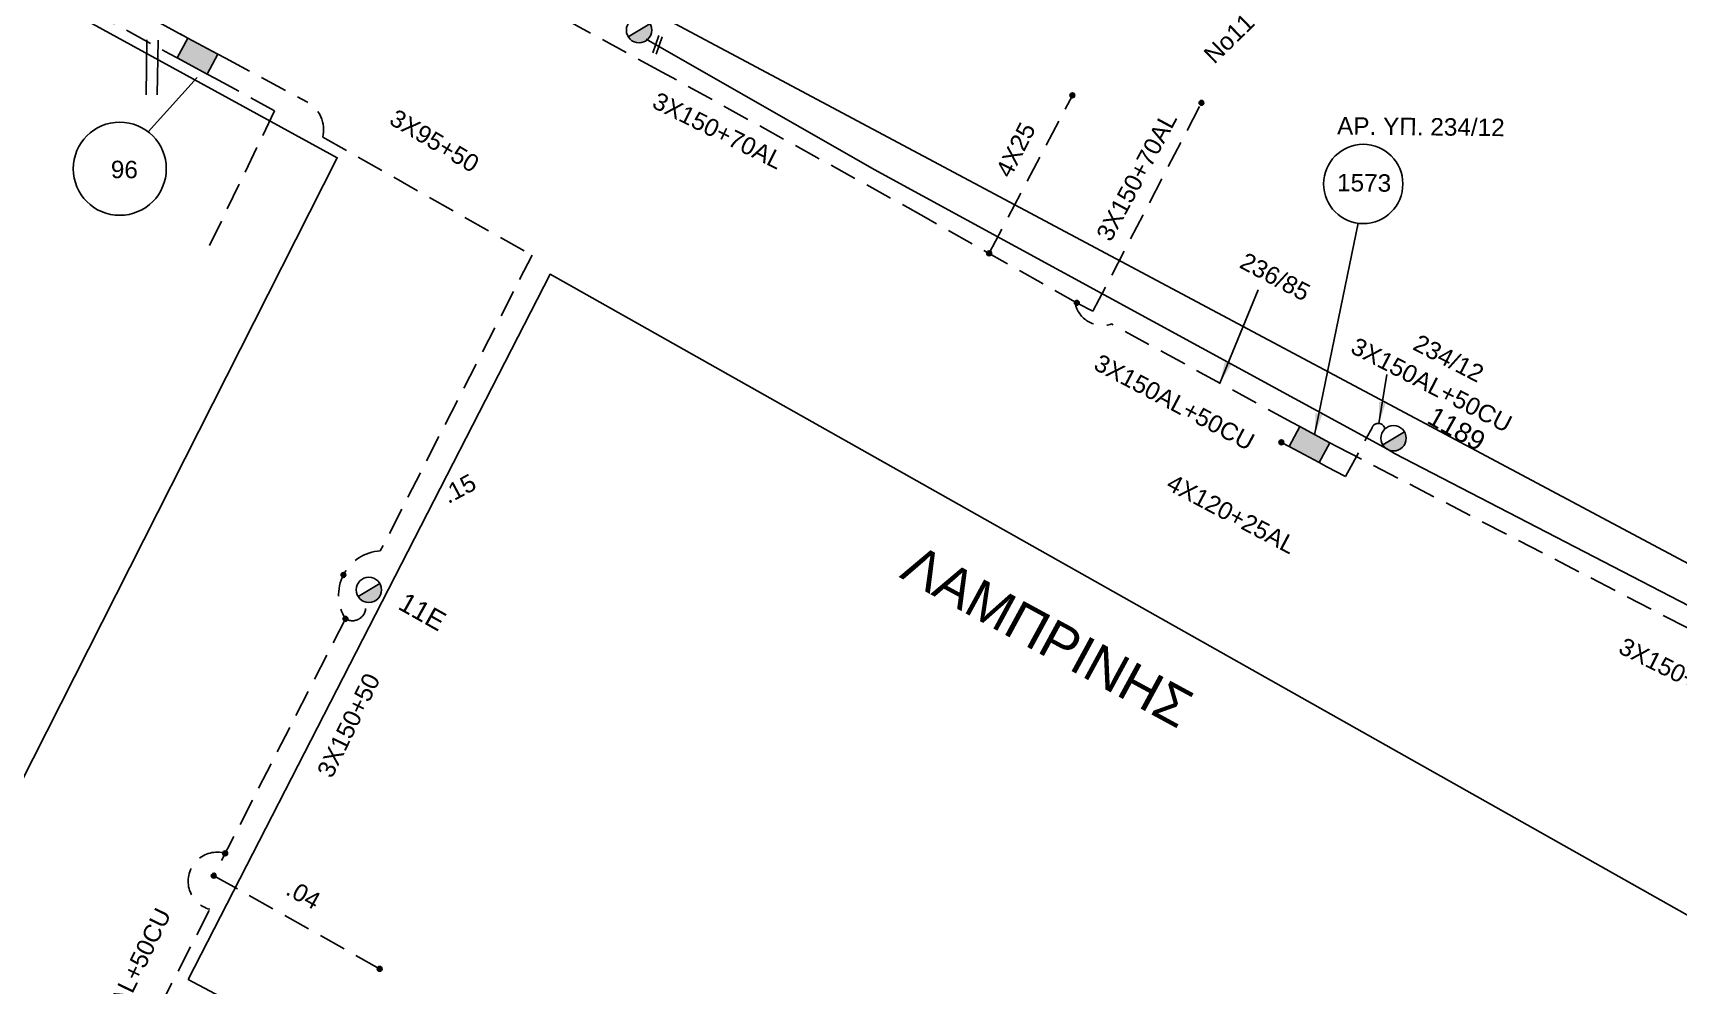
# Model space of a CAD drawing. Header units: millimetres. Extents: x 2662 to 4998, y 438 to 1235.
# Drawn here: x 4202.4 to 4279.3, y 1022 to 1066.5 of the extents above; entities that cross this region are included whole.
import ezdxf

# ---------------------------------------------------------------- set-up
doc = ezdxf.new("R2010")
doc.units = ezdxf.units.MM
doc.linetypes.add('DASHED', pattern=[19.05, 12.7, -6.35])
for name, color, linetype in [('Link Box 4 Διευθύνσεων', 7, 'Continuous'), ('Άγνωστα', 7, 'Continuous'), ('Επιγραφές - Σχήματα', 7, 'Continuous'), ('Καλώδια ΧΤ   3x150+50CU', 7, 'DASHED'), ('Καλώδια ΧΤ   3x150+70AL', 7, 'DASHED'), ('Καλώδια ΧΤ   3x150AL+50CU', 7, 'DASHED'), ('Μηχανική τομή', 7, 'Continuous'), ('Στύλος ΦΜ', 7, 'Continuous'), ('Στύλος ΦΜ @ 1', 7, 'Continuous'), ('Συνδέσεις', 7, 'Continuous'), ('Συνεστραμμενα ΧΤ  4Χ120+25 Al', 7, 'Continuous'), ('Τομή', 7, 'Continuous'), ('Υπόβαθρο ΔΕΗ', 7, 'Continuous'), ('Υπόγεια Καλώδια Δικτύου ΧΤ   .04', 7, 'DASHED'), ('Υπόγεια καλώδια Παροχών ΧΤ   4x25', 7, 'DASHED')]:
    doc.layers.add(name, color=color, linetype=linetype)
doc.styles.add('arial', font='ARIAL.TTF')
doc.styles.get("Standard").update_dxf_attribs({"font": 'ARIAL.TTF'})
doc.linetypes.add('SYN_LINE', pattern='A,0.5,-0.0001,["/\\/\\/\\/",Standard,S=0.1,R=0,X=0,Y=-0.05],-0.25', length=0.7501)
doc.dimstyles.new('ISO-25', dxfattribs={"dimtxt": 2.5, "dimasz": 2.5, "dimexe": 1.25, "dimexo": 0.625, "dimtad": 1, "dimtxsty": 'Standard', "dimcen": 2.5, "dimadec": 0, "dimazin": 0, "dimtfac": 1, "dimtmove": 0, "dimatfit": 3, "dimfxl": 1, "dimarcsym": 0})

# ---------------------------------------------------------------- blocks, each defined once
blk = doc.blocks.new('ΤΟΜΗ')
at = {"layer": 'Τομή', "ltscale": 40}
for p, q in [((-5.68, 0), (5.68, 0)), ((5.68, -2.33), (-5.68, -2.33))]:
    blk.add_line(p, q, dxfattribs=at)
blk = doc.blocks.new('ΜΗΧΑΝΙΚΗ ΤΟΜΗ')
at = {"layer": 'Μηχανική τομή', "ltscale": 40}
for p, q in [((-1.89, 0.78), (1.89, 0.78)), ((1.89, 0), (-1.89, 0))]:
    blk.add_line(p, q, dxfattribs=at)
blk = doc.blocks.new('ΥΠΑΡΧΩΝ ΤΣΙΜΕΝΤΕΝΙΟΣ ΣΤΥΛΟΣ')
at = {"layer": 'Στύλος ΦΜ'}
blk.add_hatch(color=7, dxfattribs=at).paths.add_polyline_path([(-1.29, -2.28, 0.574793), (2.62, 0, 0.268822), (1.3, 2.27)])
at = {"layer": 'Στύλος ΦΜ', "color": 7}
blk.add_line((-1.29, -2.28), (1.3, 2.27), dxfattribs=at)
blk.add_circle((0, 0), 2.62, dxfattribs=at)
at = {"layer": 'Στύλος ΦΜ', "flags": 4}
for tag, p in [('ΑΡΙΘΜΟΣ', (-4.68, 8.05)), ('ΤΥΠΟΣ', (-4.91, 3.03))]:
    blk.add_attdef(tag, p, '', height=4, dxfattribs=at)
blk = doc.blocks.new('LINK BOX 4 ΑΝΑΧΩΡΗΣΕΩΝ')
at = {"layer": 'Link Box 4 Διευθύνσεων', "ltscale": 40}
blk.add_hatch(color=256, dxfattribs=at).paths.add_polyline_path([(-3.54, 0), (-3.54, -4.67), (3.54, -4.67), (3.54, 0)])
for p, q in [((-3.54, 0), (-5.33, 0)), ((5.33, 0), (3.54, 0)), ((-3.54, -4.67), (-5.33, -4.67)), ((5.33, -4.67), (3.54, -4.67))]:
    blk.add_line(p, q, dxfattribs=at)
blk.add_lwpolyline([(-3.54, -4.67), (-3.54, 0), (3.54, 0), (3.54, -4.67)], close=True, dxfattribs=at)
blk = doc.blocks.new('_ΣΥΝΔΕΣΗ')
at = {"layer": 'Συνδέσεις', "linetype": 'SYN_LINE', "ltscale": 40}
blk.add_hatch(color=256, dxfattribs=at).paths.add_polyline_path([(0.5, -0.01, 1), (-0.5, -0.01, 1)])
at = {"layer": 'Συνδέσεις'}
blk.add_circle((0, -0.01), 0.5, dxfattribs=at)

msp = doc.modelspace()

# ---------------------------------------------------------------- linework, layer by layer
at = {"layer": 'Άγνωστα', "color": 85, "linetype": 'DASHED', "ltscale": 0.1}
msp.add_lwpolyline([(4211.419, 1065.302), (4215.221, 1063.263, -0.33915), (4215.962, 1061.612), (4225.741, 1056.101), (4218.65, 1042.285)], format="xyb", dxfattribs=at)
msp.add_lwpolyline([(4210.92, 1064.372), (4213.711, 1062.844), (4210.488, 1056.187)], dxfattribs=at)
at = {"layer": 'Επιγραφές - Σχήματα'}
msp.add_lwpolyline([(4207.792, 1061.873), (4210.082, 1064.4)], dxfattribs=at)
for centre, radius in [((4206.473, 1060.143), 2.175), ((4264.588, 1059.433), 1.852)]:
    msp.add_circle(centre, radius, dxfattribs=at)
at = {"layer": 'Καλώδια ΧΤ   3x150+50CU', "color": 85, "ltscale": 0.1}
msp.add_lwpolyline([(4203.831, 1011.493), (4204.129, 1011.674, 0.684733), (4203.985, 1012.483), (4210.68, 1025.541, -1.011915), (4211.401, 1028.159)], format="xyb", dxfattribs=at)
at = {"layer": 'Καλώδια ΧΤ   3x150+70AL', "color": 62, "ltscale": 0.1}
msp.add_lwpolyline([(4251.95, 1053.483), (4251.286, 1053.829), (4244.164, 1057.851), (4231.821, 1064.658), (4227.812, 1066.836), (4221.471, 1070.462), (4221.149, 1070.305, -0.547562), (4218.959, 1071.647, -1.019447)], format="xyb", dxfattribs=at)
for points in [[(4251.95, 1053.483), (4257.025, 1063.222)], [(4263.383, 1047.152), (4297.331, 1029.587), (4292.815, 1020.422), (4338.311, 997.472), (4340.611, 996.312), (4340.611, 996.312)]]:
    msp.add_lwpolyline(points, dxfattribs=at)
at = {"layer": 'Καλώδια ΧΤ   3x150AL+50CU', "color": 85, "linetype": 'DASHED', "ltscale": 0.1}
msp.add_lwpolyline([(4180.639, 1076.205), (4183.218, 1080.728), (4209.474, 1066.344)], dxfattribs=at)
at = {"layer": 'Καλώδια ΧΤ   3x150AL+50CU', "color": 173, "linetype": 'DASHED', "ltscale": 0.1}
msp.add_lwpolyline([(4200.843, 1080.515), (4204.595, 1078.458), (4200.105, 1070.269), (4208.798, 1065.51)], dxfattribs=at)
at = {"layer": 'Καλώδια ΧΤ   3x150AL+50CU', "color": 62, "linetype": 'DASHED', "ltscale": 0.1}
msp.add_lwpolyline([(4261.261, 1048.289), (4252.824, 1052.89, -0.42985), (4251.14, 1053.779)], format="xyb", dxfattribs=at)
at = {"layer": 'Καλώδια ΧΤ   3x150AL+50CU', "color": 62, "ltscale": 0.1}
msp.add_lwpolyline([(4262.885, 1046.222), (4263.751, 1045.757), (4264.738, 1047.566), (4264.998, 1048.044, -0.771585), (4265.6, 1047.982)], format="xyb", dxfattribs=at)
at = {"layer": 'Καλώδια ΧΤ   3x150AL+50CU', "color": 85, "linetype": 'DASHED', "ltscale": 0.1}
msp.add_lwpolyline([(4217.906, 1039.913, -0.744539), (4217.023, 1039.114), (4210.864, 1027.113)], format="xyb", dxfattribs=at)
msp.add_arc((4218.76, 1040.225), 2.063, 93.06516, 212.59964, dxfattribs=at)
at = {"layer": 'Συνεστραμμενα ΧΤ  4Χ120+25 Al', "color": 2, "linetype": 'SYN_LINE', "ltscale": 10}
msp.add_lwpolyline([(4231.077, 1066.2), (4241.729, 1060.114), (4265.714, 1047.034), (4266.047, 1046.842), (4289.588, 1034.662), (4298.853, 1030.604)], dxfattribs=at)
at = {"layer": 'Υπόβαθρο ΔΕΗ'}
for points in [[(4230.948, 1110.374), (4381.522, 1033.654), (4381.522, 1033.654), (4363.906, 996.873), (4213.948, 1076.772), (4213.948, 1076.772), (4223.268, 1095.097), (4230.948, 1110.374), (4230.948, 1110.374)], [(4156.479, 1093.59), (4216.633, 1060.659), (4199.825, 1027.481), (4139.15, 1059.352), (4156.479, 1093.59)], [(4209.674, 1022.264), (4222.255, 1015.585), (4236.756, 1007.886), (4250.032, 1001.115), (4266.803, 992.389), (4269.02, 997.015), (4282.527, 1023.687), (4226.585, 1055.213), (4209.674, 1022.264)]]:
    msp.add_lwpolyline(points, dxfattribs=at)
at = {"layer": 'Υπόγεια Καλώδια Δικτύου ΧΤ   .04', "color": 85, "ltscale": 0.1}
msp.add_lwpolyline([(4210.864, 1027.113), (4218.619, 1022.761)], dxfattribs=at)
at = {"layer": 'Υπόγεια καλώδια Παροχών ΧΤ   4x25', "color": 62, "ltscale": 0.1}
msp.add_lwpolyline([(4247.103, 1056.191), (4250.993, 1063.572)], dxfattribs=at)

# ---------------------------------------------------------------- block references
at = {"layer": 'Link Box 4 Διευθύνσεων', "xscale": 0.2259914949150554, "yscale": 0.2259914949150554, "zscale": 0.2259914949150554, "rotation": 331.8039640541659}
for p in [(4210.357, 1065.871), (4262.322, 1047.72)]:
    msp.add_blockref('LINK BOX 4 ΑΝΑΧΩΡΗΣΕΩΝ', p, dxfattribs=at)
at = {"layer": 'Μηχανική τομή', "xscale": 0.2259914949150552, "yscale": 0.2259914949150552, "zscale": 0.2259914949150552, "rotation": 251.0097848915889}
msp.add_blockref('ΜΗΧΑΝΙΚΗ ΤΟΜΗ', (4231.521, 1065.96), dxfattribs=at)
at = {"layer": 'Στύλος ΦΜ @ 1', "ltscale": 40}
ref = msp.add_blockref('ΥΠΑΡΧΩΝ ΤΣΙΜΕΝΤΕΝΙΟΣ ΣΤΥΛΟΣ', (4230.74, 1066.617), dxfattribs=dict(at, xscale=0.2259914949150554, yscale=0.2259914949150554, zscale=0.2259914949150554, rotation=330.6463124681125))
ref.add_attrib('ΑΡΙΘΜΟΣ', '11E', (4230.512, 1068.533), dxfattribs={"layer": 'Στύλος ΦΜ', "height": 0.904, "rotation": 330.64631, "flags": 4})
ref = msp.add_blockref('ΥΠΑΡΧΩΝ ΤΣΙΜΕΝΤΕΝΙΟΣ ΣΤΥΛΟΣ', (4266.004, 1047.55), dxfattribs=dict(at, xscale=0.2259914949150554, yscale=0.2259914949150554, zscale=0.2259914949150554, rotation=330.6463124681125))
ref.add_attrib('ΑΡΙΘΜΟΣ', '1189', (4267.508, 1048.294), dxfattribs={"layer": 'Στύλος ΦΜ', "height": 0.904, "rotation": 330.64631, "flags": 4})
ref = msp.add_blockref('ΥΠΑΡΧΩΝ ΤΣΙΜΕΝΤΕΝΙΟΣ ΣΤΥΛΟΣ', (4218.114, 1040.467), dxfattribs=dict(at, xscale=0.2259914949150554, yscale=0.2259914949150554, zscale=0.2259914949150554, rotation=330.6463124681125))
ref.add_attrib('ΑΡΙΘΜΟΣ', '11E', (4219.419, 1039.605), dxfattribs={"layer": 'Στύλος ΦΜ', "height": 0.904, "rotation": 330.64631, "flags": 4})
at = {"layer": 'Συνδέσεις', "xscale": 0.2259914949150555, "yscale": 0.2259914949150555, "zscale": 0.2259914949150555}
for p in [(4250.994, 1063.574), (4257.025, 1063.225), (4247.104, 1056.194), (4251.201, 1053.877), (4260.762, 1047.36), (4216.925, 1041.167), (4217.023, 1039.114), (4211.401, 1028.159), (4210.864, 1027.113), (4218.619, 1022.763)]:
    msp.add_blockref('_ΣΥΝΔΕΣΗ', p, dxfattribs=at)
at = {"layer": 'Τομή', "xscale": 0.2259914949150551, "yscale": 0.2259914949150551, "zscale": 0.2259914949150551, "rotation": 89.09125267893428}
msp.add_blockref('ΤΟΜΗ', (4207.721, 1064.88), dxfattribs=at)

# ---------------------------------------------------------------- texts
at = {"ltscale": 40, "insert": (4243.725, 1042.663), "char_height": 1.8079, "width": 19.11124, "attachment_point": 1, "rotation": 331.46363, "style": 'arial'}
msp.add_mtext('ΛΑΜΠΡΙΝΗΣ', dxfattribs=at)
at = {"layer": 'Άγνωστα', "ltscale": 40, "attachment_point": 1, "style": 'arial'}
for s, insert, char_height, width, rotation in [('Νο11', (4257.06, 1065.582), 0.8136, 61.6591, 44.14499), ('3X95+50', (4219.423, 1062.971), 0.8136, 62.54578, 329.21193), ('236/85', (4259.127, 1056.272), 0.8136, 62.54578, 332.08881), ('\\pt4.8814;.15', (4221.438, 1045.186), 0.81357, 62.54578, 28.13889), ('4X120+25AL', (4255.706, 1045.92), 0.8136, 62.54578, 332.08881), ('3X150+50', (4215.655, 1031.974), 0.8136, 62.54578, 64.02078)]:
    msp.add_mtext(s, dxfattribs=dict(at, insert=insert, char_height=char_height, width=width, rotation=rotation))
at = {"layer": 'Επιγραφές - Σχήματα', "attachment_point": 1, "rotation": 359.41021}
for s, insert, char_height, width in [('ΑΡ. ΥΠ. 234/12', (4263.37, 1062.557), 0.81357, 8.70619), ('96', (4206.059, 1060.521), 0.8136, 7.73718), ('1573', (4263.37, 1059.907), 0.8136, 3.66763)]:
    msp.add_mtext(s, dxfattribs=dict(at, insert=insert, char_height=char_height, width=width))
at = {"layer": 'Καλώδια ΧΤ   3x150+50CU', "ltscale": 40, "char_height": 0.81357, "width": 62.54578, "attachment_point": 1, "style": 'arial'}
for insert, rotation in [((4252.31, 1051.525), 332.08881), ((4204.555, 1018.28), 64.02078)]:
    msp.add_mtext('3X150AL+50CU', dxfattribs=dict(at, insert=insert, rotation=rotation))
at = {"layer": 'Καλώδια ΧΤ   3x150+70AL', "ltscale": 40, "char_height": 0.8136, "width": 62.54578, "attachment_point": 1, "style": 'arial'}
for insert, rotation in [((4231.654, 1063.762), 333.51451), ((4252.069, 1057.072), 61.66783), ((4276.817, 1038.276), 333.51451)]:
    msp.add_mtext('3X150+70AL', dxfattribs=dict(at, insert=insert, rotation=rotation))
at = {"layer": 'Καλώδια ΧΤ   3x150AL+50CU', "ltscale": 40, "width": 62.54578, "attachment_point": 1, "rotation": 332.65793, "style": 'arial'}
for s, insert, char_height in [('3X150AL+50CU', (4264.31, 1052.3), 0.81357), ('234/12', (4267.225, 1052.447), 0.8136)]:
    msp.add_mtext(s, dxfattribs=dict(at, insert=insert, char_height=char_height))
at = {"layer": 'Υπόγεια Καλώδια Δικτύου ΧΤ   .04', "ltscale": 40, "insert": (4214.565, 1026.972), "char_height": 0.8136, "width": 62.54578, "attachment_point": 1, "rotation": 331.0189, "style": 'arial'}
msp.add_mtext('.04', dxfattribs=at)
at = {"layer": 'Υπόγεια καλώδια Παροχών ΧΤ   4x25', "ltscale": 40, "insert": (4247.374, 1060.031), "char_height": 0.8136, "width": 62.54578, "attachment_point": 1, "rotation": 62.9371, "style": 'arial'}
msp.add_mtext('4X25', dxfattribs=at)

# ---------------------------------------------------------------- leaders
at = {"layer": 'Επιγραφές - Σχήματα', "ltscale": 40}
for points in [[(4262.317, 1047.711), (4264.348, 1057.597)], [(4257.889, 1050.123), (4259.67, 1054.491)], [(4265.323, 1048.245), (4265.685, 1050.531)]]:
    msp.add_leader(points, dimstyle='ISO-25', override={"dimasz": 1, "dimtad": 0}, dxfattribs=at)

doc.saveas('drawing.dxf')
